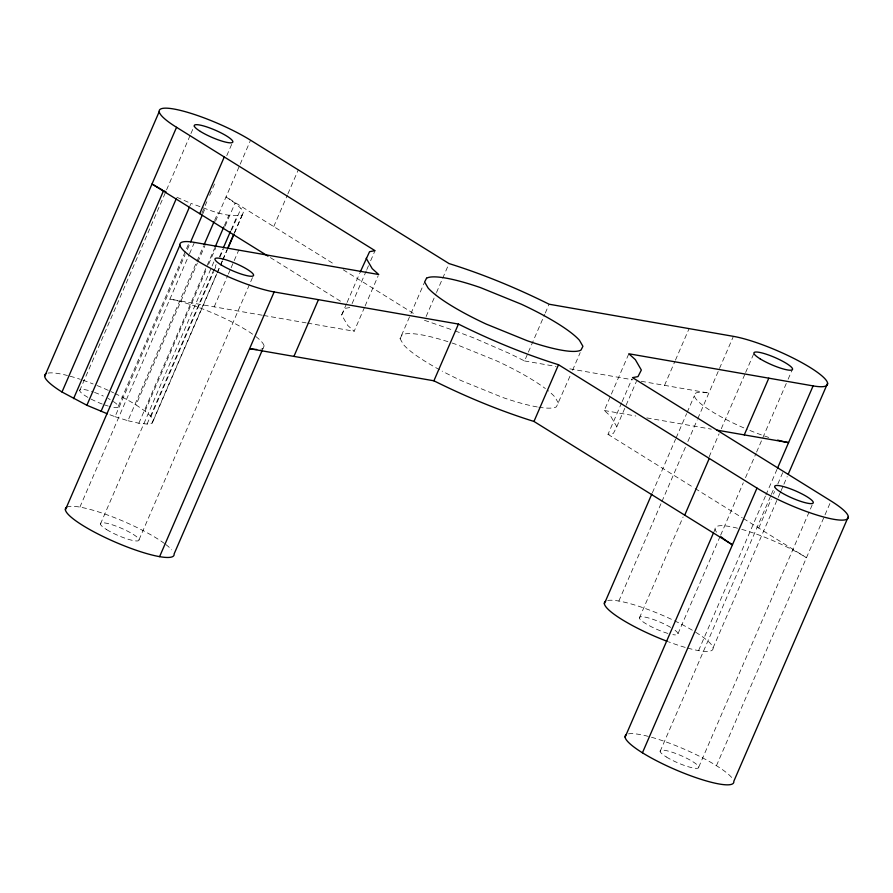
<?xml version="1.0" encoding="UTF-8"?>
<svg xmlns="http://www.w3.org/2000/svg" width="893" height="893" viewBox="0 0 893 893"><rect width="100%" height="100%" fill="white"/><g stroke="black" fill="none" stroke-linecap="round" stroke-linejoin="round"><path stroke-width="0.67" stroke-dasharray="4.46 3.35" d="M79.7 390.621L166.031 191.135M166.578 189.852L190.376 134.865M190.923 133.593L194.25 125.913M189.919 205.993L191.024 203.437C207.355 208.806 224.433 217.859 242.036 215.157L243.365 212.556L240.987 208.46L235.071 203.124L226.018 196.929L334.975 264.663M118.311 406.304L188.59 243.901M201.874 213.215L204.642 206.819M205.189 205.535L206.852 201.706M209.621 195.31L215.146 182.518M226.777 155.661L232.861 141.596M109.928 414.776L115.018 416.685L185.141 254.639M187.351 249.538L190.109 243.164M202.811 213.818L205.022 208.705M79.89 507.101L188.981 255.007M189.528 253.746L194.428 242.394M115.018 416.685L127.933 420.726L196.393 262.509M196.951 261.225L203.571 245.921M214.621 220.392L217.925 212.746M127.933 420.726L138.862 423.237L147.088 424.063L152.033 423.137L153.362 420.536L150.984 416.439L145.068 411.104L136.015 404.909L197.308 263.279M197.855 262.006L205.033 245.419M215.526 221.174L239.659 165.417M240.206 164.156L250.565 140.212M138.862 423.237L214.51 248.433M224.444 225.46L228.865 215.258M145.068 411.104L206.361 269.474M208.571 264.373L215.749 247.785M225.136 226.085L235.071 203.124M100.44 524.035L214.99 259.327M147.088 424.063L216.106 264.562M219.421 256.916L222.737 249.259M231.019 230.115L237.091 216.084M150.984 416.439L213.382 272.253M213.929 270.981L216.698 264.596M220.013 256.938L223.317 249.281M231.6 230.148L240.987 208.46M152.033 423.137L216.631 273.861M217.189 272.577L219.946 266.203M220.504 264.92L222.156 261.091M222.703 259.818L227.123 249.616M234.301 233.028L242.036 215.157M153.362 420.536L216.865 273.805M217.412 272.532L220.169 266.147M220.727 264.875L222.379 261.046M222.937 259.774L227.347 249.56M234.524 232.973L243.365 212.556M214.197 306.846L227.827 275.334M228.374 274.073L230.561 269.027M231.108 267.766L238.744 250.118M273.738 226.588L287.379 195.076M287.914 193.814L298.284 169.871M139.051 539.718L253.601 275.022M262.442 349.799L264.105 345.982M364.534 307.292L354.175 331.247L347.667 325.376L341.662 314.983L346.562 303.642M347.109 302.381L359.656 273.392M352.099 303.609L366.286 270.836M366.833 269.574L368.463 265.79M370.651 260.756L375.015 250.665M365.081 306.031L378.174 275.781M439.613 369.747A86.018 16.264 23.4 0 1 403.536 344.698L400.075 338.715L410.434 314.771M410.981 313.51L424.621 281.998M426.128 316.513L435.94 293.819M436.487 292.558L449.034 263.569M455.151 330.923L474.127 338.079L509.914 353.661L524.559 360.951L527.83 353.382M528.377 352.121L544.741 314.303M545.288 313.052L549.106 304.223M538.803 407.208A86.018 16.264 23.4 0 0 556.439 406.817L570.381 375.294M572.558 370.249L580.204 352.601M621.628 402.843L607.988 434.355L613.435 433.339L616.795 426.754L610.79 416.361L604.282 410.501L628.828 353.773M622.175 401.582L631.987 378.889M616.795 426.754L636.43 381.378M664.537 385.341L674.907 361.397M675.454 360.136L689.083 328.624M652.392 492.735L675.577 439.144M676.135 437.871L686.628 413.626M687.175 412.354L694.352 395.766M618.849 601.056L661.367 502.804M661.914 501.531L685.657 446.656M687.867 441.555L697.254 419.866M697.801 418.594L733.399 336.348M639.399 617.978L683.123 516.958M709.131 456.859L719.088 433.842M721.298 428.729L745.097 373.743M745.644 372.459L753.949 353.282M713.987 531.737L715.092 529.181M678.01 633.673L720.071 536.481M720.629 535.208L743.311 482.778M745.521 477.666L756.036 453.365M756.594 452.081L787.581 380.474M788.139 379.201L792.56 368.965M698.572 650.606L765.379 496.207M765.926 494.934L776.977 469.417M660.139 751.404L770.815 495.648M771.362 494.365L774.689 486.696M758.737 528.053L771.284 499.064M773.472 494.019L774.555 491.496M777.836 483.939L783.284 471.337M713.06 647.905L780.571 491.898M781.129 490.625L783.34 485.502M783.898 484.229L787.213 476.549M698.75 767.087L812.742 503.663M716.454 765.692L831.003 500.995M341.662 314.983L345.022 308.398L350.469 307.393M400.075 338.715L402.017 334.931A86.018 16.264 23.4 0 1 450.708 342.566M262.229 315.218L169.882 299.122A59.072 11.174 23.4 0 1 253.835 335.065M263.602 315.452L306.143 322.875M307.516 323.11L354.175 331.247M524.559 360.951L556.127 366.443M569.846 368.842L632.981 379.849M641.207 381.278L708.852 393.065A59.072 11.174 23.4 0 0 698.549 401.75A59.072 11.174 23.4 0 0 747.184 429.332M604.282 410.501L635.849 416.004M646.822 417.913L711.319 429.153M424.488 320.297L453.878 330.455M176.881 197.275L191.024 203.437M343.225 269.786L415.066 314.436M607.988 434.355L693.961 487.79M695.145 488.527L742.25 517.806M743.434 518.532L806.457 557.712A59.072 11.174 23.4 0 0 740.52 529.002M270.378 257.608L342.22 302.269M558.382 403.022L554.921 397.05A86.018 16.264 23.4 0 0 547.498 390.208M537.273 406.951A86.018 16.264 23.4 0 1 502.547 397.418L461.569 380.775A86.018 16.264 23.4 0 1 442.191 371.131M452.003 343.001A86.018 16.264 23.4 0 1 455.91 344.318L496.876 360.973A86.018 16.264 23.4 0 1 545.389 388.578M768.739 437.425A59.072 11.174 23.4 0 1 748.367 429.834M255.811 336.538A59.072 11.174 23.4 0 1 260.734 349.252M716.532 532.139A59.072 11.174 23.4 0 1 737.908 528.31M48.021 373.107A59.072 11.174 23.4 0 1 67.466 375.506M70.089 376.199A59.072 11.174 23.4 0 1 80.303 379.324M82.993 380.228A59.072 11.174 23.4 0 1 93.129 383.968M96.991 385.508A59.072 11.174 23.4 0 1 108.823 390.598M111.134 391.659A59.072 11.174 23.4 0 1 113.623 392.831M114.862 393.433A59.072 11.174 23.4 0 1 136.015 404.909M66.718 507.191A59.072 11.174 23.4 0 1 109.783 515.819A59.072 11.174 23.4 0 1 164.848 543.792M165.808 544.518A59.072 11.174 23.4 0 1 171.724 549.854M628.46 733.879A59.072 11.174 23.4 0 1 684.54 749.283A59.072 11.174 23.4 0 1 733.075 779.444M695.725 632.277A59.072 11.174 23.4 0 1 687.632 648.084M685.199 647.403A59.072 11.174 23.4 0 1 668.444 641.799M607.72 600.464A59.072 11.174 23.4 0 1 673.322 620.2M674.572 620.802A59.072 11.174 23.4 0 1 693.593 630.983M675.075 630.313A20.986 3.963 23.4 0 1 672.864 634.622M667.897 633.427A20.986 3.963 23.4 0 1 642.815 621.684A20.986 3.963 23.4 0 1 646.063 617.331A20.986 3.963 23.4 0 1 671.849 628.114M113.333 401.504A20.986 3.963 23.4 0 1 109.281 406.371M108.187 406.058A20.986 3.963 23.4 0 1 104.693 404.931M102.237 404.049A20.986 3.963 23.4 0 1 89.97 398.524M87.827 397.34A20.986 3.963 23.4 0 1 79.935 389.873A20.986 3.963 23.4 0 1 93.318 391.982M94.535 392.418A20.986 3.963 23.4 0 1 103.309 396.046M108.042 398.401A20.986 3.963 23.4 0 1 110.196 399.584M666.301 756.951A20.986 3.963 23.4 0 0 698.281 768.013A20.986 3.963 23.4 0 0 673.757 752.766A20.986 3.963 23.4 0 0 666.301 756.951M106.602 529.582A20.986 3.963 23.4 0 0 138.582 540.645A20.986 3.963 23.4 0 0 114.058 525.397A20.986 3.963 23.4 0 0 106.602 529.582"/><path stroke-width="1.34" d="M44.65 376.377L159.2 111.681M107.383 413.816L86.878 405.266L61.997 392.005L176.546 127.308A59.072 11.174 23.4 0 1 173.688 108.979A59.072 11.174 23.4 0 1 250.565 140.212L449.034 263.569C483.426 274.318 516.857 288.182 549.106 304.223L733.399 336.348A59.072 11.174 23.4 0 1 810.264 367.57A59.072 11.174 23.4 0 1 813.11 385.899L777.524 468.144M73.572 398.635L163.575 190.656L165.998 191.861M86.878 405.266L176.334 198.559M101.021 411.416L189.361 207.265M65.39 509.791L179.939 245.095M199.719 213.684L224.266 156.967M190.667 241.88L202.264 215.09M204.129 244.637L214.063 221.676M215.068 247.149L223.897 226.744M223.283 247.975L230.461 231.387M227.682 248.332L233.754 234.301M227.905 248.287L233.977 234.256M159.601 556.652L274.151 291.944L458.444 324.07C490.692 340.11 524.124 353.985 558.516 364.724L756.985 488.091A59.072 11.174 23.4 0 0 833.85 519.313A59.072 11.174 23.4 0 0 831.003 500.995L632.534 377.627L637.982 376.612L641.341 370.037L635.336 359.645L628.828 353.773L813.11 385.899M261.895 351.083L174.102 553.961A59.072 11.174 23.4 0 1 114.65 541.839A59.072 11.174 23.4 0 1 66.718 507.191M293.92 356.396L318.455 299.668M360.203 272.131L369.568 251.681L375.015 250.665L176.546 127.308M256.682 349.476A59.072 11.174 23.4 0 1 249.605 348.672L433.898 380.798L458.444 324.07M721.042 536.726A59.072 11.174 23.4 0 0 732.439 544.808L533.969 421.451L558.516 364.724M604.349 603.746L651.834 494.008M684.719 515.149L709.265 458.433M744.26 434.902L768.806 378.174M625.089 737.16L713.44 533.009M642.435 752.788L756.985 488.091M788.318 473.993L827.61 383.209M848.35 516.623L733.8 781.319A59.072 11.174 23.4 0 1 674.349 769.208A59.072 11.174 23.4 0 1 626.417 734.559M716.811 430.113L788.575 442.615A59.072 11.174 23.4 0 1 777.636 440.104M533.969 421.451C499.578 410.702 466.146 396.838 433.898 380.798M162.414 189.997L152 184.025L268.023 256.146M366.197 258.267L372.214 268.659L378.721 274.519L194.428 242.394A59.072 11.174 23.4 0 0 197.275 260.723A59.072 11.174 23.4 0 0 274.151 291.944M61.997 392.005A59.072 11.174 23.4 0 1 45.978 373.776M667.16 641.308A59.072 11.174 23.4 0 1 605.688 601.145M426.553 278.203L424.621 281.998L428.071 287.97A86.018 16.264 23.4 0 0 486.116 324.047L527.093 340.691A86.018 16.264 23.4 0 0 580.986 350.089L582.928 346.305L579.468 340.322A86.018 16.264 23.4 0 0 521.423 304.245L480.456 287.602A86.018 16.264 23.4 0 0 426.553 278.203M780.85 492.244A20.986 3.963 23.4 0 0 812.831 503.306A20.986 3.963 23.4 0 0 788.307 488.069A20.986 3.963 23.4 0 0 780.85 492.244M221.151 264.886A20.986 3.963 23.4 0 0 253.121 275.937A20.986 3.963 23.4 0 0 228.608 260.7A20.986 3.963 23.4 0 0 221.151 264.886M760.11 358.83A20.986 3.963 23.4 0 0 792.091 369.892A20.986 3.963 23.4 0 0 767.567 354.644A20.986 3.963 23.4 0 0 760.11 358.83M200.412 131.461A20.986 3.963 23.4 0 0 232.381 142.523A20.986 3.963 23.4 0 0 207.868 127.286A20.986 3.963 23.4 0 0 200.412 131.461"/></g></svg>
